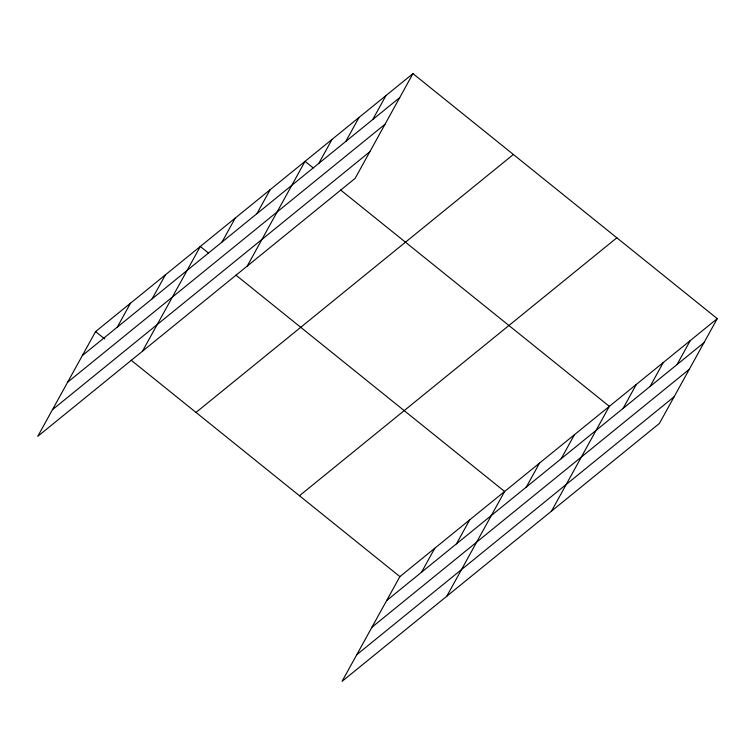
<?xml version="1.0" encoding="UTF-8"?>
<svg xmlns="http://www.w3.org/2000/svg" width="755" height="755" viewBox="0 0 755 755"><rect width="100%" height="100%" fill="white"/><g stroke="black" fill="none" stroke-linecap="round" stroke-linejoin="round"><path stroke-width="1.13" d="M412.957 73.631L95.583 331.587L37.75 436.352L355.114 178.397L412.957 73.631L717.25 318.648L659.417 423.413L342.043 681.369L399.886 576.603L717.25 318.648M117.251 327.198L130.492 303.208M152.161 298.82L165.402 274.829M142.478 351.226L200.32 246.46L208.531 253.076M221.989 242.072L235.23 218.082M256.898 213.693L270.139 189.713M247.215 266.1L305.048 161.334L313.259 167.95M318.78 163.401L332.021 139.411M345.762 141.468L359.002 117.487M372.734 119.545L385.975 95.555M421.545 572.215L434.795 548.224M456.464 543.845L469.704 519.855M446.781 596.242L504.614 491.477L235.919 275.122M526.282 487.088L539.523 463.108M561.192 458.719L574.432 434.729M551.509 511.116L609.342 406.35L340.647 190.005M623.083 408.417L636.323 384.427M650.055 386.494L663.296 362.504M677.027 364.561L690.278 340.58M82.342 355.567L399.706 97.621M67.629 382.228L384.993 124.273M52.463 409.691L369.837 151.746M195.998 412.438L513.372 154.492M299.461 495.742L616.835 237.797M386.635 600.593L704.009 342.638M371.922 627.245L689.296 369.299M356.766 654.708L674.13 396.762M95.583 331.587L104.709 338.938M131.191 360.248L399.886 576.603"/></g></svg>
